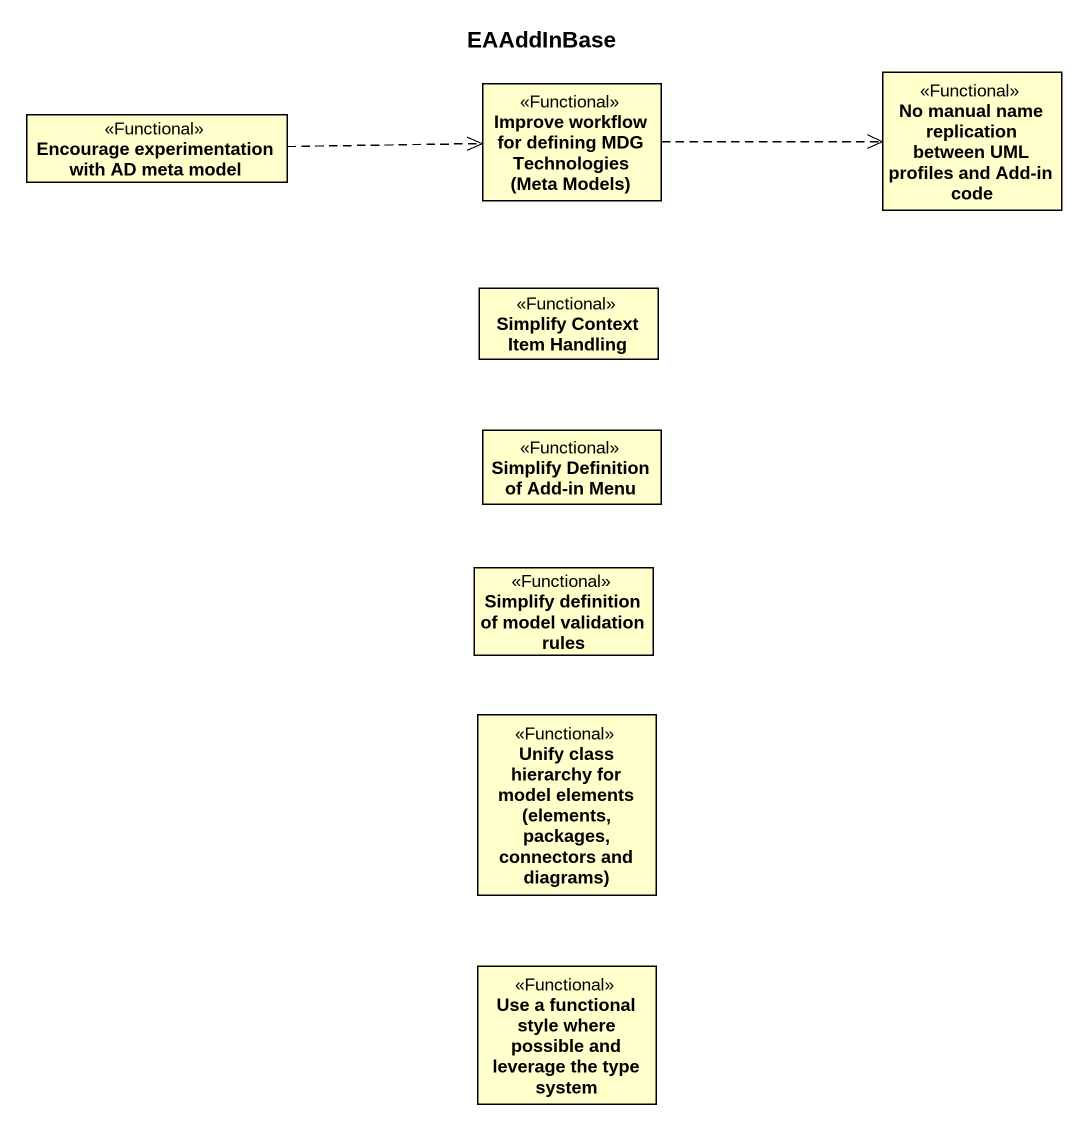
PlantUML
@startuml
title EAAddInBase
hide circle
hide empty members
class "Improve workflow for defining MDG Technologies (Meta Models)" as Improve_workflow_for <<Functional>>
class "No manual name replication between UML profiles and Add-in code" as No_manual_name_replication <<Functional>>
class "Encourage experimentation with AD meta model" as Encourage_experimentation <<Functional>>
class "Simplify Context Item Handling" as Simplify_Context_Item <<Functional>>
class "Simplify Definition of Add-in Menu" as Simplify_Definition_of_Add <<Functional>>
class "Simplify definition of model validation rules" as Simplify_definition_of <<Functional>>
class "Unify class hierarchy for model elements (elements, packages, connectors and diagrams)" as Unify_class_hierarchy_for <<Functional>>
class "Use a functional style where possible and leverage the type system" as Use_a_functional_style <<Functional>>
Improve_workflow_for .right.> No_manual_name_replication
Encourage_experimentation .right.> Improve_workflow_for
@enduml
